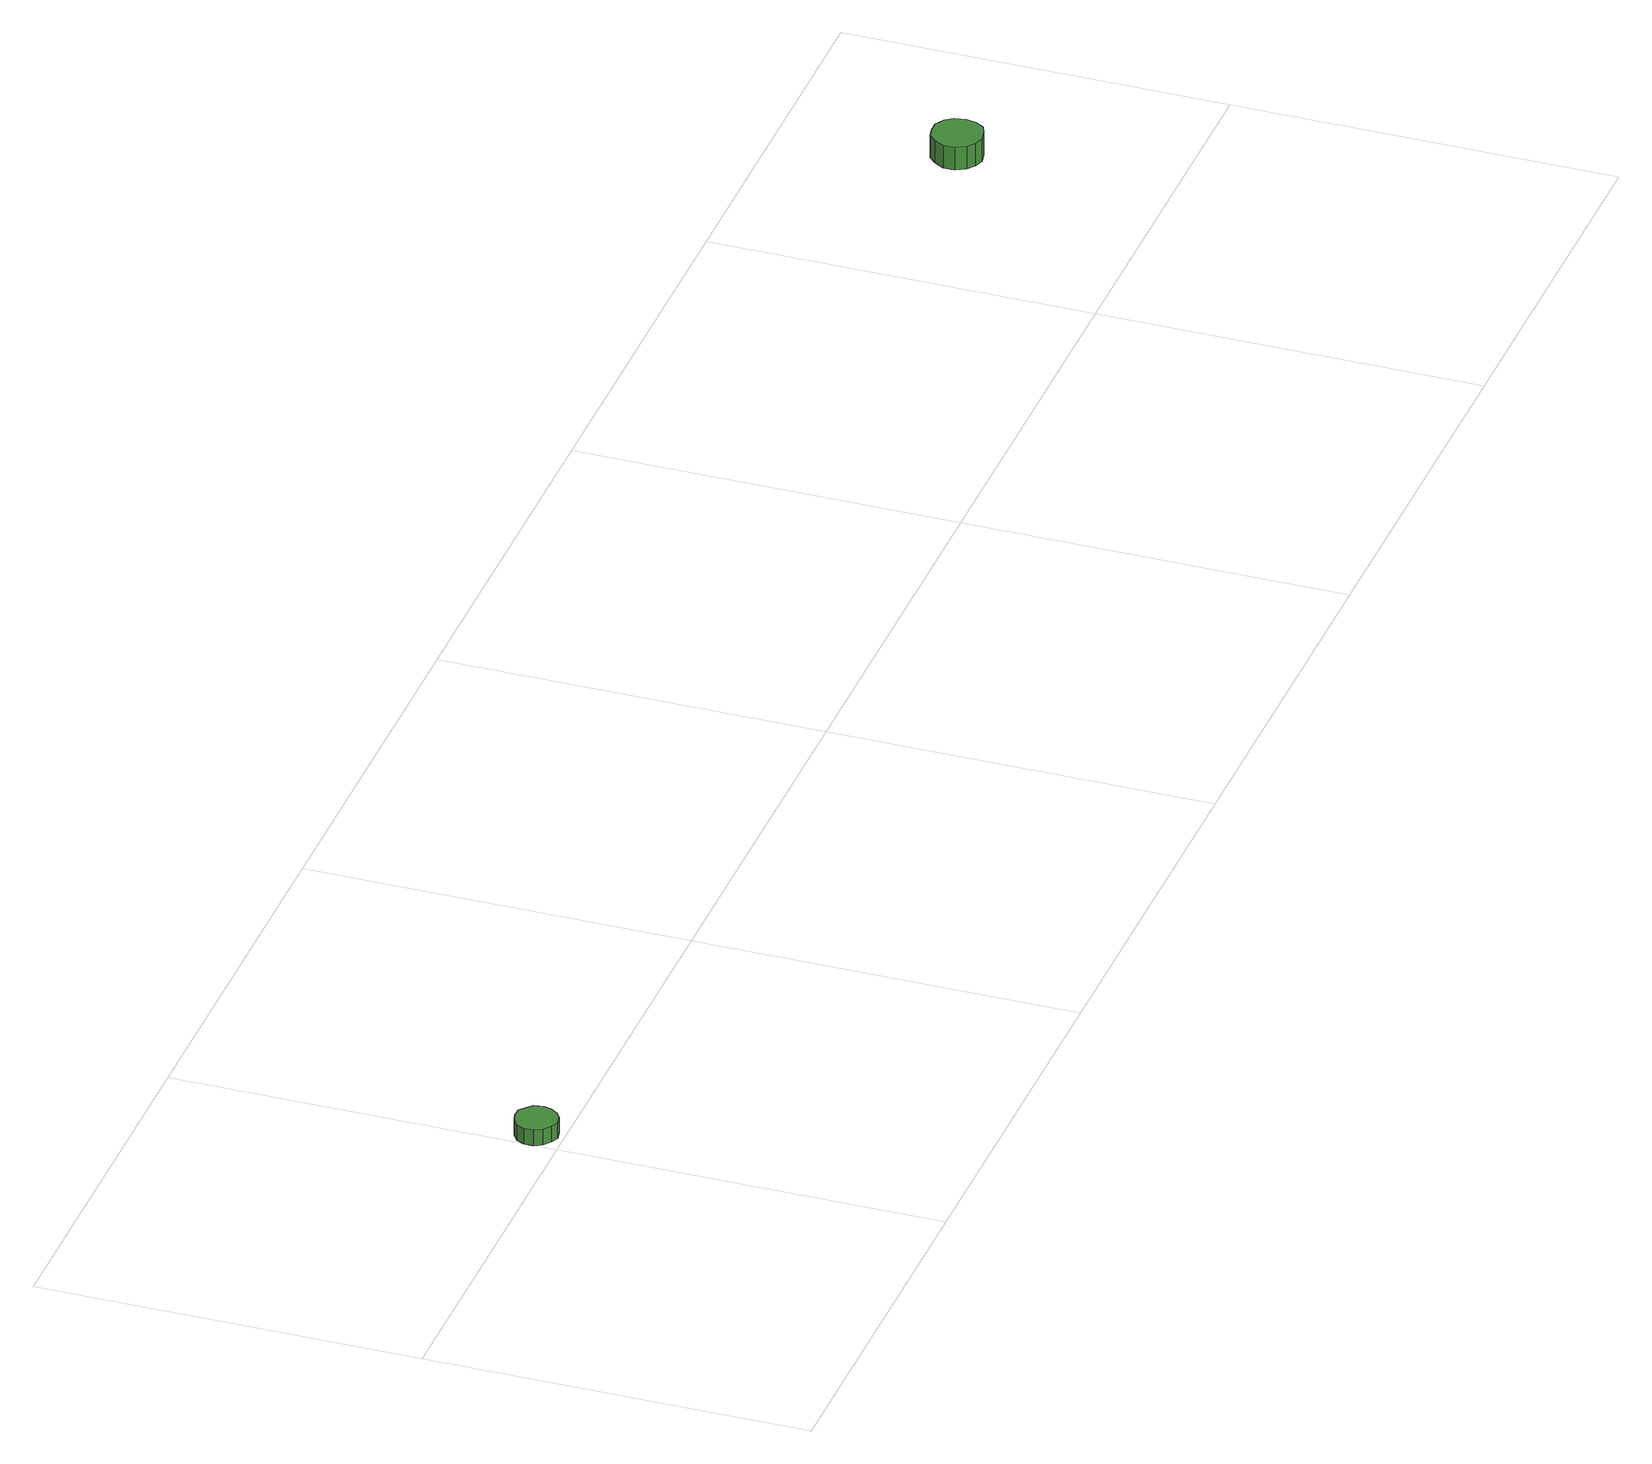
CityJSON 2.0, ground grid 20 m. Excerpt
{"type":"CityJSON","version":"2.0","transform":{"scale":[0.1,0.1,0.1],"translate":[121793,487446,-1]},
"CityObjects":{
"tree1":{"type":"SolitaryVegetationObject","attributes":{"function":"something"},"geometry":[{"type":"MultiSurface","lod":"1","boundaries":[[[0,1,2,3,4,5,6,7,8,9,10,11,12,13,14]],[[15,16,17,18,19,20,21,22,23,24,25,26,27,28,29]],[[0,29,28,1]],[[1,28,27,2]],[[2,27,26,3]],[[3,26,25,4]],[[4,25,24,5]],[[5,24,23,6]],[[6,23,22,7]],[[7,22,21,8]],[[8,21,20,9]],[[9,20,19,10]],[[10,19,18,11]],[[11,18,17,12]],[[12,17,16,13]],[[13,16,15,14]],[[14,15,29,0]]]}]},
"tree2":{"type":"SolitaryVegetationObject","attributes":{"function":"something"},"geometry":[{"type":"MultiSurface","lod":"1","boundaries":[[[30,31,32,33,34,35,36,37,38,39,40,41,42,43,44]],[[45,46,47,48,49,50,51,52,53,54,55,56,57,58,59]],[[30,59,58,31]],[[31,58,57,32]],[[32,57,56,33]],[[33,56,55,34]],[[34,55,54,35]],[[35,54,53,36]],[[36,53,52,37]],[[37,52,51,38]],[[38,51,50,39]],[[39,50,49,40]],[[40,49,48,41]],[[41,48,47,42]],[[42,47,46,43]],[[43,46,45,44]],[[44,45,59,30]]]}]}
},
"vertices":[
[22,14,16],[21,19,16],[18,22,16],[15,25,16],[10,25,16],[6,24,16],[2,21,16],[0,17,16],[0,12,16],[2,8,16],[6,5,16],[10,3,16],[15,4,16],[18,6,16],[21,10,16],[21,10,7],[18,6,7],[15,4,7],[10,3,7],[6,5,7],[2,8,7],[0,12,7],[0,17,7],[2,21,7],[6,24,7],[10,25,7],[15,25,7],[18,22,7],[21,19,7],[22,14,7],
[918,107,26],[917,113,26],[914,117,26],[909,120,26],[904,120,26],[899,119,26],[895,115,26],[892,110,26],[892,104,26],[895,99,26],[899,96,26],[904,94,26],[909,95,26],[914,97,26],[917,102,26],[917,102,13],[914,97,13],[909,95,13],[904,94,13],[899,96,13],[895,99,13],[892,104,13],[892,110,13],[895,115,13],[899,119,13],[904,120,13],[909,120,13],[914,117,13],[917,113,13],[918,107,13]
]}
